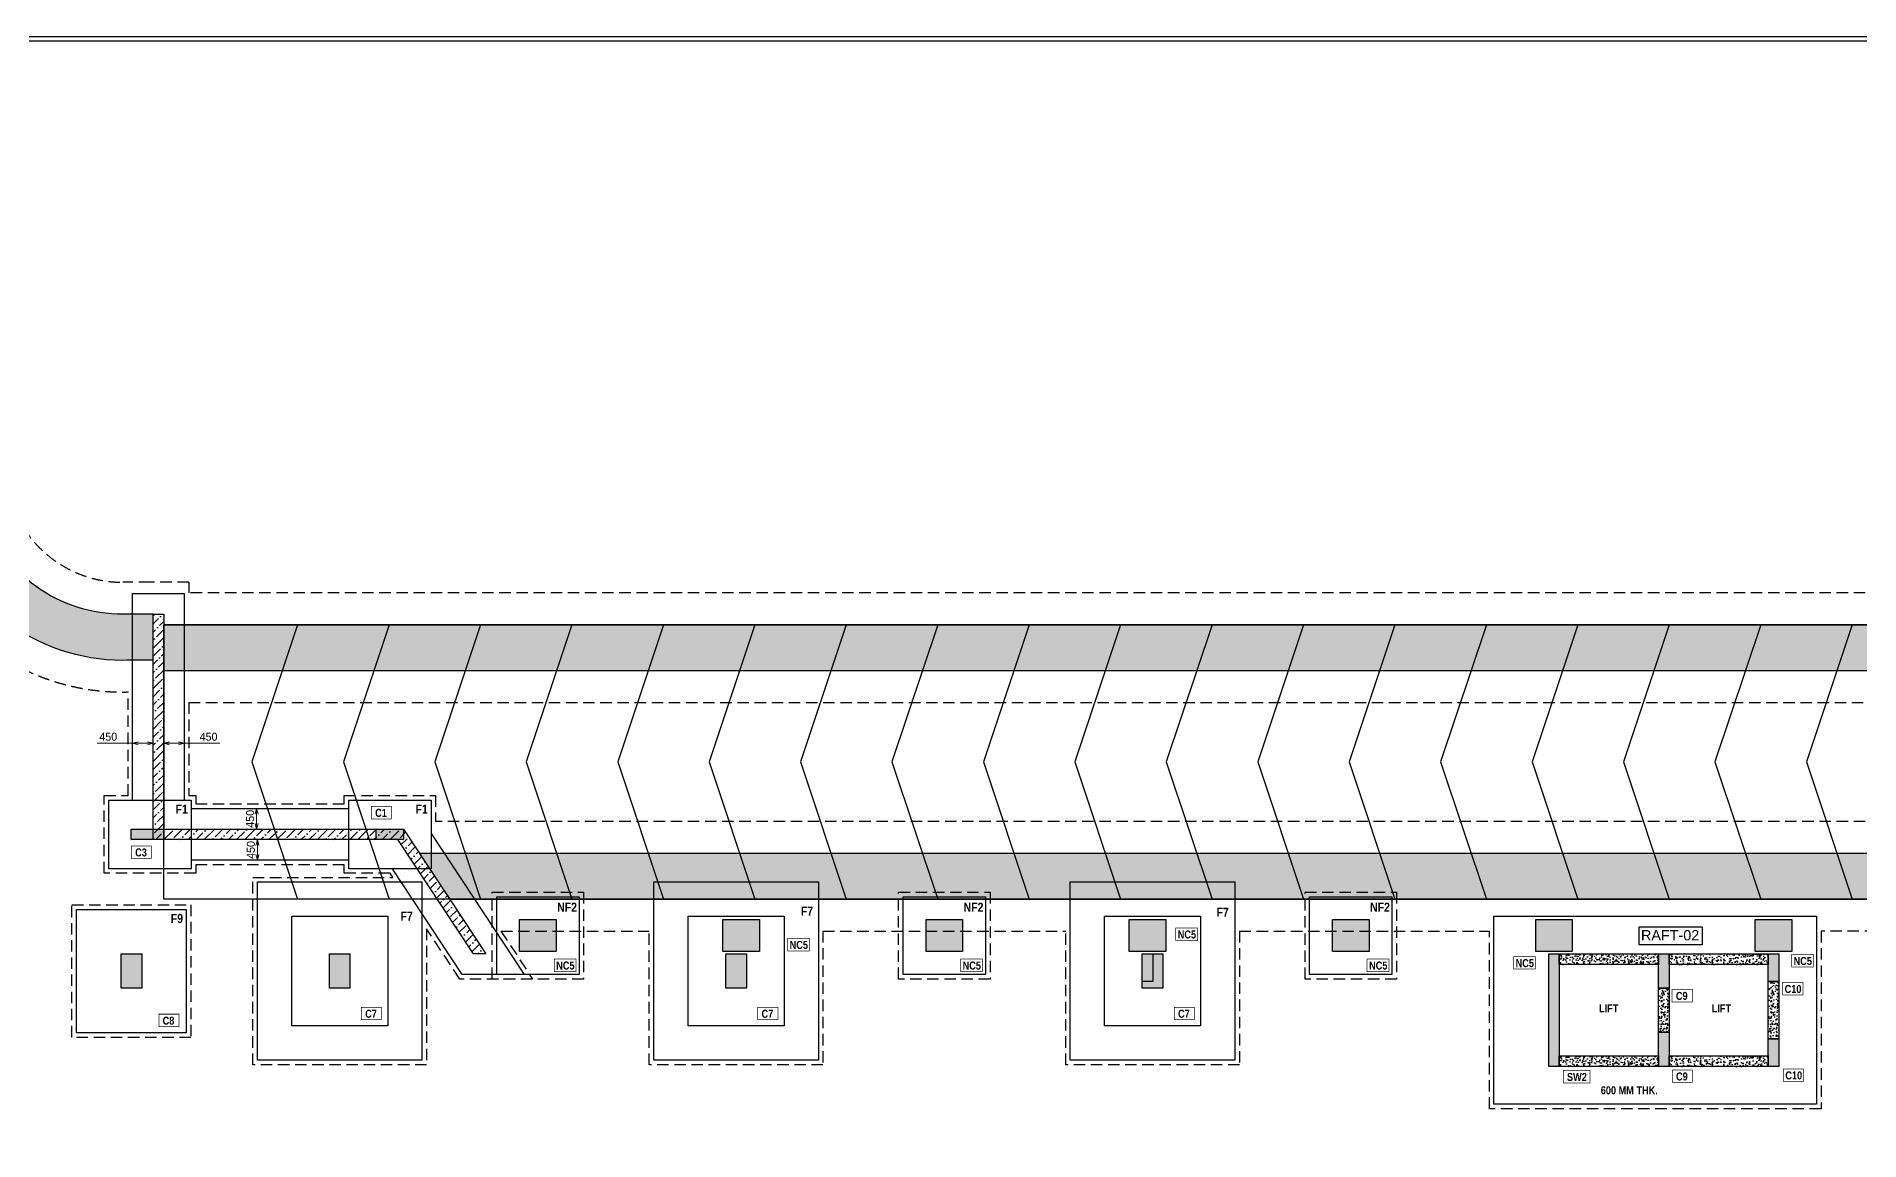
# Model space of a CAD drawing. Header units: millimetres. Extents: x 149548 to 2403857, y -1677380 to -1015873.
# Drawn here: x 2203943 to 2243817, y -1604835 to -1580687 of the extents above; entities that cross this region are included whole.
import ezdxf
from ezdxf.enums import TextEntityAlignment as Align

# ---------------------------------------------------------------- set-up
doc = ezdxf.new("R2010")
doc.units = ezdxf.units.MM
doc.header["$MEASUREMENT"] = 0
doc.header["$PDMODE"] = 98
doc.linetypes.add('HIDDEN', pattern=[0.375, 0.25, -0.125])
for name, color, linetype in [('COL.NO', 1, 'Continuous'), ('F1', 10, 'Continuous'), ('F7', 160, 'Continuous'), ('F9', 200, 'Continuous'), ('Footing_#_ST', 1, 'Continuous'), ('Footing_ST', 241, 'Continuous'), ('Gabion Wall', 7, 'Continuous'), ('Hatch', 8, 'Continuous'), ('Pcc_ST', 6, 'Continuous'), ('RAMP', 7, 'Continuous'), ('STR.COLUMN', 1, 'Continuous')]:
    doc.layers.add(name, color=color, linetype=linetype)
doc.layers.add('Dim - Col', color=74, linetype='Continuous', lineweight=18)
doc.styles.add('arial', font='arial.ttf')
doc.styles.add('CENTURY GOTHIC', font='GOTHIC.TTF')
doc.styles.add('G2-TEXT', font='ARIALNB.TTF', dxfattribs={"height": 2.5})
doc.styles.add('G3-TEXT', font='ARIALNB.TTF', dxfattribs={"height": 3})
doc.dimstyles.new('DIM SC 100 - COL', dxfattribs={"dimscale": 100, "dimtxt": 1.75, "dimasz": 1.25, "dimexe": 1.5, "dimexo": 1.5, "dimgap": 0.5, "dimtad": 1, "dimtoh": 1, "dimdec": 0, "dimzin": 0, "dimdsep": 46, "dimtxsty": 'CENTURY GOTHIC', "dimblk": 'OPEN30', "dimcen": 0, "dimclrd": 256, "dimclre": 252, "dimclrt": 256, "dimadec": 0, "dimazin": 0, "dimtfac": 0.8, "dimtdec": 0, "dimtmove": 1, "dimatfit": 0, "dimfxl": 1.5, "dimfxlon": 1, "dimtolj": 1, "dimtzin": 0, "dimlwd": -1, "dimlwe": 9, "dimarcsym": 1})
pattern_1 = [(230, (258427.7868638844, -103884.5640363358), (-179.3150456501884, 15.68803374564881), [18.75, -206.25]), (175, (258427.7868638844, -103884.5640363358), (34.68783340324999, -188.048033425003), [15, -165]), (280.4514444600001, (258412.8439436345, -103883.2567003358), (-144.6272116817779, -172.3599977421574), [15.93504799999999, -175.2855279999998]), (226.1841999999999, (258427.7868638844, -103934.5640363358), (-266.810332667893, 41.3798201982692), [28.12499999999999, -309.3749999999998]), (276.63563549, (258405.5526776344, -103931.1157095858), (-233.6654864185572, -243.5296501936375), [23.90258549999998, -262.9284399999997]), (171.1841639899999, (258427.7868638844, -103934.5640363358), (-233.6654862636935, -243.5296500674972), [22.5, -247.50000025]), (201, (258402.7868638844, -103922.0640363358), (-149.2267630296154, 100.6547226663347), [18.75, -206.25]), (145.9999999999999, (258402.7868638844, -103922.0640363358), (-60.82883298039563, -181.2875112617132), [15, -165]), (251.45144474, (258390.3513003844, -103913.6761428358), (-210.0555941824928, -80.63278820158848), [15.93504749999998, -175.2855279999997]), (217.5, (258427.7868638844, -103884.5640363358), (-3.039963829322651, -83.22346345782788), [0, -163, 0, -167.5, 0, -165.625]), (187.4999999999998, (258427.7868638844, -103884.5640363358), (-65.76738436053718, -98.60292797059009), [0, -95.49999999999999, 0, -159.25, 0, -63.12499999999999]), (147.5, (258483.5368638844, -103884.5640363358), (-133.4556090431022, 5.638717933594983), [0, -62.5, 0, -195, 0, -258.75]), (137.5, (258508.5368638844, -103884.5640363358), (-145.7965423355966, -25.02624558307939), [0, -81.25, 0, -129.5, 0, -183.75])]
pattern_2 = [(230, (258427.7868638844, -101654.564036336), (-179.3150456501884, 15.68803374564881), [18.75, -206.25]), (175, (258427.7868638844, -101654.564036336), (34.68783340324999, -188.048033425003), [15, -165]), (280.4514444600001, (258412.8439436345, -101653.256700336), (-144.6272116817779, -172.3599977421574), [15.93504799999998, -175.2855279999998]), (226.1841999999999, (258427.7868638844, -101704.564036336), (-266.810332667893, 41.3798201982692), [28.125, -309.3749999999999]), (276.63563549, (258405.5526776344, -101701.1157095861), (-233.6654864185572, -243.5296501936375), [23.90258549999998, -262.9284399999997]), (171.1841639899999, (258427.7868638844, -101704.564036336), (-233.6654862636935, -243.5296500674972), [22.5, -247.50000025]), (201, (258402.7868638844, -101692.064036336), (-149.2267630296154, 100.6547226663347), [18.75, -206.25]), (145.9999999999999, (258402.7868638844, -101692.064036336), (-60.82883298039563, -181.2875112617132), [15, -165]), (251.45144474, (258390.3513003844, -101683.676142836), (-210.0555941824928, -80.63278820158848), [15.93504749999998, -175.2855279999996]), (217.5, (258427.7868638844, -101654.564036336), (-3.039963829322651, -83.22346345782788), [0, -163, 0, -167.5, 0, -165.625]), (187.4999999999998, (258427.7868638844, -101654.564036336), (-65.76738436053718, -98.60292797059009), [0, -95.49999999999997, 0, -159.2499999999999, 0, -63.12499999999999]), (147.5, (258483.5368638844, -101654.564036336), (-133.4556090431022, 5.638717933594983), [0, -62.5, 0, -195, 0, -258.75]), (137.5, (258508.5368638844, -101654.564036336), (-145.7965423355966, -25.02624558307939), [0, -81.25, 0, -129.5, 0, -183.75])]

# ---------------------------------------------------------------- blocks, each defined once
blk = doc.blocks.new('RAMP')
at = {"layer": 'RAMP', "color": 8}
blk.add_lwpolyline([(1949009.230167201, -1591898.539463899), (1991379.230166772, -1591898.539463899), (1991379.230166772, -1597898.215092745), (1949009.230167201, -1597898.215092745)], close=True, dxfattribs=at)
for points in [[(1951939.036826315, -1591897.931276095), (1950938.921537201, -1594897.853721757), (1951938.752191538, -1597897.769092678)], [(1953939.036825903, -1591897.971821949), (1952938.92153679, -1594897.894267612), (1953938.752191126, -1597897.809638533)], [(1955939.036825491, -1591898.012367804), (1954938.921536378, -1594897.934813467), (1955938.752190715, -1597897.850184388)], [(1957939.03682508, -1591898.052913657), (1956938.921535966, -1594897.97535932), (1957938.752190303, -1597897.890730241)], [(1959939.03682467, -1591898.093459511), (1958938.921535557, -1594898.015905173), (1959938.752189893, -1597897.931276094)], [(1961939.036824258, -1591898.134005364), (1960938.921535145, -1594898.056451027), (1961938.752189482, -1597897.971821948)], [(1963939.036823847, -1591898.174551217), (1962938.921534733, -1594898.09699688), (1963938.75218907, -1597898.012367801)], [(1965939.036823437, -1591898.215097071), (1964938.921534324, -1594898.137542734), (1965938.75218866, -1597898.052913655)], [(1967939.036823025, -1591898.255642925), (1966938.921533912, -1594898.178088588), (1967938.752188249, -1597898.093459509)], [(1969939.036822614, -1591898.296188779), (1968938.9215335, -1594898.218634441), (1969938.752187837, -1597898.134005362)], [(1971939.036822204, -1591898.336734632), (1970938.921533091, -1594898.259180294), (1971938.752187427, -1597898.174551215)], [(1973939.036821792, -1591898.377280486), (1972938.921532679, -1594898.299726149), (1973938.752187015, -1597898.21509707)], [(1975939.03682138, -1591898.417826339), (1974938.921532267, -1594898.340272002), (1975938.752186604, -1597898.255642923)], [(1977939.036820971, -1591898.458372193), (1976938.921531857, -1594898.380817856), (1977938.752186194, -1597898.296188777)], [(1979939.036820559, -1591898.498918047), (1978938.921531446, -1594898.421363709), (1979938.752185782, -1597898.33673463)], [(1981939.158474877, -1591898.174551217), (1980939.043185764, -1594898.09699688), (1981938.8738401, -1597898.012367801)], [(1983939.158474467, -1591898.215097071), (1982939.043185354, -1594898.137542734), (1983938.87383969, -1597898.052913655)], [(1985939.036819324, -1591898.620555609), (1984938.921530211, -1594898.543001272), (1985938.752184547, -1597898.458372193)]]:
    blk.add_lwpolyline(points, dxfattribs=at)
blk = doc.blocks.new('_Open30')
at = {"color": 0, "linetype": 'ByBlock', "lineweight": -2}
for p, q in [((-1, 0.26794919), (0, 0)), ((0, 0), (-1, -0.26794919)), ((0, 0), (-1, 0))]:
    blk.add_line(p, q, dxfattribs=at)
blk = doc.blocks.new('*D159')
at = {"layer": 'Defpoints', "color": 0, "transparency": 16777216}
for p in [(2206725.328445951, -1596109.62656576), (2207175.328445951, -1596109.62656576), (2207175.328445951, -1596145.986518881)]:
    blk.add_point(p, dxfattribs=at)
at = {"layer": 'Dim - Col', "color": 252, "linetype": 'HIDDEN', "lineweight": 9, "transparency": 16777216}
for p, q in [((2206725.328445951, -1596145.986518881), (2206725.328445951, -1596295.986518881)), ((2207175.328445951, -1596145.986518881), (2207175.328445951, -1596295.986518881))]:
    blk.add_line(p, q, dxfattribs=at)
at = {"layer": 'Dim - Col', "transparency": 16777216}
for p, q in [((2206850.328445951, -1596145.986518881), (2207050.328445951, -1596145.986518881)), ((2207175.328445951, -1596145.986518881), (2207952.434899011, -1596145.986518881))]:
    blk.add_line(p, q, dxfattribs=at)
at = {"layer": 'Dim - Col', "linetype": 'ByBlock', "transparency": 16777216, "xscale": 125, "yscale": 125, "zscale": 125, "rotation": 180}
blk.add_blockref('_Open30', (2206725.328445951, -1596145.986518881), dxfattribs=at)
at = {"layer": 'Dim - Col', "linetype": 'ByBlock', "transparency": 16777216, "xscale": 125, "yscale": 125, "zscale": 125}
blk.add_blockref('_Open30', (2207175.328445951, -1596145.986518881), dxfattribs=at)
at = {"layer": 'Dim - Col', "transparency": 16777216, "insert": (2207706.913145102, -1596004.084751376), "char_height": 175, "attachment_point": 5, "style": 'CENTURY GOTHIC'}
blk.add_mtext('\\A1;450', dxfattribs=at)
blk = doc.blocks.new('*D160')
at = {"layer": 'Defpoints', "color": 0, "transparency": 16777216}
for p in [(2206045.328445951, -1596109.62656576), (2206045.328445951, -1596145.986518881), (2206495.328445951, -1596109.62656576)]:
    blk.add_point(p, dxfattribs=at)
at = {"layer": 'Dim - Col', "transparency": 16777216}
for p, q in [((2206045.328445951, -1596145.986518881), (2205268.22199289, -1596145.986518881)), ((2206370.328445951, -1596145.986518881), (2206170.328445951, -1596145.986518881))]:
    blk.add_line(p, q, dxfattribs=at)
at = {"layer": 'Dim - Col', "color": 252, "linetype": 'HIDDEN', "lineweight": 9, "transparency": 16777216}
for p, q in [((2206045.328445951, -1596145.986518881), (2206045.328445951, -1596295.986518881)), ((2206495.328445951, -1596145.986518881), (2206495.328445951, -1596295.986518881))]:
    blk.add_line(p, q, dxfattribs=at)
at = {"layer": 'Dim - Col', "linetype": 'ByBlock', "transparency": 16777216, "xscale": 125, "yscale": 125, "zscale": 125, "rotation": 180}
blk.add_blockref('_Open30', (2206045.328445951, -1596145.986518881), dxfattribs=at)
at = {"layer": 'Dim - Col', "linetype": 'ByBlock', "transparency": 16777216, "xscale": 125, "yscale": 125, "zscale": 125}
blk.add_blockref('_Open30', (2206495.328445951, -1596145.986518881), dxfattribs=at)
at = {"layer": 'Dim - Col', "transparency": 16777216, "insert": (2205513.743746799, -1596004.084751376), "char_height": 175, "attachment_point": 5, "style": 'CENTURY GOTHIC'}
blk.add_mtext('\\A1;450', dxfattribs=at)
blk = doc.blocks.new('*D309')
at = {"layer": 'Defpoints', "color": 0, "transparency": 16777216}
for p in [(2208758.59827875, -1597573.842627071), (2208796.09827875, -1597573.842627071), (2208796.09827875, -1598023.842627071)]:
    blk.add_point(p, dxfattribs=at)
at = {"layer": 'Dim - Col', "color": 252, "linetype": 'HIDDEN', "lineweight": 9, "transparency": 16777216}
for p, q in [((2208758.59827875, -1597573.842627071), (2208608.59827875, -1597573.842627071)), ((2208758.59827875, -1598023.842627071), (2208608.59827875, -1598023.842627071))]:
    blk.add_line(p, q, dxfattribs=at)
at = {"layer": 'Dim - Col', "transparency": 16777216}
blk.add_line((2208758.59827875, -1597898.842627071), (2208758.59827875, -1597698.842627071), dxfattribs=at)
at = {"layer": 'Dim - Col', "linetype": 'ByBlock', "transparency": 16777216, "xscale": 125, "yscale": 125, "zscale": 125}
for p, rotation in [((2208758.59827875, -1597573.842627071), 90), ((2208758.59827875, -1598023.842627071), 270)]:
    blk.add_blockref('_Open30', p, dxfattribs=dict(at, rotation=rotation))
at = {"layer": 'Dim - Col', "transparency": 16777216, "insert": (2208616.696511244, -1597798.842627071), "char_height": 175, "attachment_point": 5, "rotation": 90, "style": 'CENTURY GOTHIC'}
blk.add_mtext('\\A1;450', dxfattribs=at)
blk = doc.blocks.new('*D310')
at = {"layer": 'Defpoints', "color": 0, "transparency": 16777216}
for p in [(2208758.59827875, -1598253.842627071), (2208758.59827875, -1598703.842627071), (2208774.59827875, -1598703.842627071)]:
    blk.add_point(p, dxfattribs=at)
at = {"layer": 'Dim - Col', "color": 252, "linetype": 'HIDDEN', "lineweight": 9, "transparency": 16777216}
for p, q in [((2208774.59827875, -1598253.842627071), (2208924.59827875, -1598253.842627071)), ((2208774.59827875, -1598703.842627071), (2208924.59827875, -1598703.842627071))]:
    blk.add_line(p, q, dxfattribs=at)
at = {"layer": 'Dim - Col', "transparency": 16777216}
blk.add_line((2208774.59827875, -1598378.842627071), (2208774.59827875, -1598578.842627071), dxfattribs=at)
at = {"layer": 'Dim - Col', "linetype": 'ByBlock', "transparency": 16777216, "xscale": 125, "yscale": 125, "zscale": 125}
for p, rotation in [((2208774.59827875, -1598253.842627071), 90), ((2208774.59827875, -1598703.842627071), 270)]:
    blk.add_blockref('_Open30', p, dxfattribs=dict(at, rotation=rotation))
at = {"layer": 'Dim - Col', "transparency": 16777216, "insert": (2208632.696511244, -1598478.842627071), "char_height": 175, "attachment_point": 5, "rotation": 90, "style": 'CENTURY GOTHIC'}
blk.add_mtext('\\A1;450', dxfattribs=at)
blk = doc.blocks.new('Latest_Column')
at = {"layer": 'STR.COLUMN'}
h = blk.add_hatch(color=3, dxfattribs=at)
h.dxf.hatch_style = 1
h.paths.add_polyline_path([(1266047.2089967, -1260892.947928279), (1266047.2089967, -1261122.947928279), (1265336.067052003, -1261122.947928279), (1265336.067052003, -1260892.947928279)])
h = blk.add_hatch(color=3, dxfattribs=at)
h.dxf.hatch_style = 1
h.paths.add_polyline_path([(1271296.055150546, -1260892.947928279), (1271296.055150546, -1261122.947928279), (1270696.055150546, -1261122.947928279), (1270696.055150546, -1260892.947928279)])
h = blk.add_hatch(color=256, dxfattribs=at)
h.dxf.hatch_style = 1
h.paths.add_polyline_path([(1273832.215071425, -1262872.947928277), (1274632.215071425, -1262872.947928277), (1274632.215071425, -1263572.947928278), (1273832.215071425, -1263572.947928278)])
h = blk.add_hatch(color=256, dxfattribs=at)
h.dxf.hatch_style = 1
h.paths.add_polyline_path([(1278277.215071425, -1262872.947928277), (1279077.215071425, -1262872.947928277), (1279077.215071425, -1263572.947928278), (1278277.215071425, -1263572.947928278)])
h = blk.add_hatch(color=256, dxfattribs=at)
h.dxf.hatch_style = 1
h.paths.add_polyline_path([(1282722.215071425, -1262872.947928277), (1283522.215071425, -1262872.947928277), (1283522.215071425, -1263572.947928278), (1282722.215071425, -1263572.947928278)])
h = blk.add_hatch(color=256, dxfattribs=at)
h.dxf.hatch_style = 1
h.paths.add_polyline_path([(1287167.212034091, -1262872.947928277), (1287967.212034091, -1262872.947928277), (1287967.212034091, -1263572.947928278), (1287167.212034091, -1263572.947928278)])
h = blk.add_hatch(color=256, dxfattribs=at)
h.dxf.hatch_style = 1
h.paths.add_polyline_path([(1291612.215071425, -1262872.947928277), (1292412.215071425, -1262872.947928277), (1292412.215071425, -1263572.947928278), (1291612.215071425, -1263572.947928278)])
h = blk.add_hatch(color=256, dxfattribs=at)
h.dxf.hatch_style = 1
h.paths.add_polyline_path([(1296057.21203409, -1262872.947928277), (1296857.21203409, -1262872.947928277), (1296857.21203409, -1263572.947928278), (1296057.21203409, -1263572.947928278)])
h = blk.add_hatch(color=256, dxfattribs=at)
h.dxf.hatch_style = 1
h.paths.add_polyline_path([(1300857.21203409, -1262872.947928277), (1301657.21203409, -1262872.947928277), (1301657.21203409, -1263572.947928278), (1300857.21203409, -1263572.947928278)])
h = blk.add_hatch(color=3, dxfattribs=at)
h.dxf.hatch_style = 1
h.paths.add_polyline_path([(1265116.067052003, -1263622.947928279), (1265566.067052003, -1263622.94792828), (1265566.067052003, -1264372.94792828), (1265116.067052003, -1264372.94792828)])
at = {"layer": 'STR.COLUMN', "transparency": 33554687}
h = blk.add_hatch(color=256, dxfattribs=at)
h.dxf.hatch_style = 1
h.paths.add_polyline_path([(1269672.2089967, -1263622.947928279), (1270122.2089967, -1263622.947928279), (1270122.2089967, -1263852.94792828), (1270122.2089967, -1264372.947928279), (1269672.2089967, -1264372.947928279)])
h = blk.add_hatch(color=256, dxfattribs=at)
h.dxf.hatch_style = 1
h.paths.add_polyline_path([(1278792.2089967, -1263622.947928279), (1278792.2089967, -1264372.947928279), (1278342.2089967, -1264372.947928279), (1278342.2089967, -1263852.94792828), (1278342.2089967, -1263622.947928279)])
h = blk.add_hatch(color=256, dxfattribs=at)
h.dxf.hatch_style = 1
h.paths.add_polyline_path([(1287452.2089967, -1263622.947928279), (1287452.2089967, -1264222.947928279), (1287682.2089967, -1264222.947928279), (1287682.2089967, -1263622.947928279)])
h = blk.add_hatch(color=256, dxfattribs=at)
h.dxf.hatch_style = 1
h.paths.add_polyline_path([(1287452.2089967, -1263622.947928279), (1287902.2089967, -1263622.947928279), (1287902.2089967, -1263852.94792828), (1287902.2089967, -1263852.94792828), (1287902.2089967, -1264372.94792828), (1287452.2089967, -1264372.947928279)])
h = blk.add_hatch(color=256, dxfattribs=at)
h.dxf.hatch_style = 1
h.paths.add_polyline_path([(1296342.2089967, -1263622.947928279), (1296342.2089967, -1266082.947928279), (1296572.2089967, -1266082.947928279), (1296572.2089967, -1263622.947928279)])
h = blk.add_hatch(color=256, dxfattribs=at)
h.dxf.hatch_style = 1
h.paths.add_polyline_path([(1298742.2089967, -1264372.947928279), (1298972.2089967, -1264372.947928279), (1298972.2089967, -1263622.947928279), (1298742.2089967, -1263622.947928279)])
h = blk.add_hatch(color=256, dxfattribs=at)
h.dxf.hatch_style = 1
h.paths.add_polyline_path([(1301142.2089967, -1264222.947928279), (1301372.2089967, -1264222.947928279), (1301372.2089967, -1263622.947928279), (1301142.2089967, -1263622.947928279)])
h = blk.add_hatch(color=256, dxfattribs=at)
h.dxf.hatch_style = 1
h.paths.add_polyline_path([(1298742.2089967, -1266082.947928279), (1298972.2089967, -1266082.947928279), (1298972.2089967, -1265332.947928279), (1298742.2089967, -1265332.947928279)])
h = blk.add_hatch(color=256, dxfattribs=at)
h.dxf.hatch_style = 1
h.paths.add_polyline_path([(1301142.2089967, -1266082.947928279), (1301372.2089967, -1266082.947928279), (1301372.2089967, -1265482.947928279), (1301142.2089967, -1265482.947928279)])
at = {"layer": 'STR.COLUMN', "color": 5}
for points in [[(1266047.2089967, -1260892.947928279), (1266047.2089967, -1261122.947928279), (1265336.067052003, -1261122.947928279), (1265336.067052003, -1260892.947928279)], [(1271296.055150546, -1260892.947928279), (1271296.055150546, -1261122.947928279), (1270696.055150546, -1261122.947928279), (1270696.055150546, -1260892.947928279)], [(1273832.215071425, -1262872.947928277), (1274632.215071425, -1262872.947928277), (1274632.215071425, -1263572.947928278), (1273832.215071425, -1263572.947928278)], [(1278277.215071425, -1262872.947928277), (1279077.215071425, -1262872.947928277), (1279077.215071425, -1263572.947928278), (1278277.215071425, -1263572.947928278)], [(1282722.215071425, -1262872.947928277), (1283522.215071425, -1262872.947928277), (1283522.215071425, -1263572.947928278), (1282722.215071425, -1263572.947928278)], [(1287167.212034091, -1262872.947928277), (1287967.212034091, -1262872.947928277), (1287967.212034091, -1263572.947928278), (1287167.212034091, -1263572.947928278)], [(1291612.215071425, -1262872.947928277), (1292412.215071425, -1262872.947928277), (1292412.215071425, -1263572.947928278), (1291612.215071425, -1263572.947928278)], [(1296057.21203409, -1262872.947928277), (1296857.21203409, -1262872.947928277), (1296857.21203409, -1263572.947928278), (1296057.21203409, -1263572.947928278)], [(1300857.21203409, -1262872.947928277), (1301657.21203409, -1262872.947928277), (1301657.21203409, -1263572.947928278), (1300857.21203409, -1263572.947928278)], [(1278792.2089967, -1263622.947928279), (1278792.2089967, -1264372.947928279), (1278342.2089967, -1264372.947928279), (1278342.2089967, -1263852.94792828), (1278342.2089967, -1263852.94792828), (1278342.2089967, -1263622.947928279)]]:
    blk.add_lwpolyline(points, close=True, dxfattribs=at)
for points in [[(1265116.067052003, -1263622.947928279), (1265566.067052003, -1263622.94792828), (1265566.067052003, -1264372.94792828), (1265116.067052003, -1264372.94792828), (1265116.067052003, -1263622.947928279)], [(1269672.2089967, -1263622.947928279), (1270122.2089967, -1263622.947928279), (1270122.2089967, -1263852.94792828), (1270122.2089967, -1263852.94792828), (1270122.2089967, -1264372.947928279), (1269672.2089967, -1264372.947928279), (1269672.2089967, -1263622.947928279)], [(1287452.2089967, -1263622.947928279), (1287682.2089967, -1263622.947928279), (1287682.2089967, -1264222.947928279), (1287452.2089967, -1264222.947928279), (1287452.2089967, -1263622.947928279)], [(1287452.2089967, -1263622.947928279), (1287902.2089967, -1263622.947928279), (1287902.2089967, -1263852.94792828), (1287902.2089967, -1263852.94792828), (1287902.2089967, -1264372.94792828), (1287452.2089967, -1264372.947928279), (1287452.2089967, -1263622.947928279)], [(1296342.2089967, -1263622.947928279), (1296572.2089967, -1263622.947928279), (1296572.2089967, -1266082.947928279), (1296342.2089967, -1266082.947928279), (1296342.2089967, -1263622.947928279)], [(1298742.2089967, -1263622.947928279), (1298972.2089967, -1263622.947928279), (1298972.2089967, -1264372.947928279), (1298742.2089967, -1264372.947928279), (1298742.2089967, -1263622.947928279)], [(1301142.2089967, -1263622.947928279), (1301372.2089967, -1263622.947928279), (1301372.2089967, -1264222.947928279), (1301142.2089967, -1264222.947928279), (1301142.2089967, -1263622.947928279)], [(1298742.2089967, -1265332.947928279), (1298972.2089967, -1265332.947928279), (1298972.2089967, -1266082.947928279), (1298742.2089967, -1266082.947928279), (1298742.2089967, -1265332.947928279)], [(1301142.2089967, -1265482.947928279), (1301372.2089967, -1265482.947928279), (1301372.2089967, -1266082.947928279), (1301142.2089967, -1266082.947928279), (1301142.2089967, -1265482.947928279)]]:
    blk.add_lwpolyline(points, dxfattribs=at)

msp = doc.modelspace()

# ---------------------------------------------------------------- hatches: boundary and pattern name
at = {"layer": 'Gabion Wall'}
h = msp.add_hatch(dxfattribs=at)
h.set_pattern_fill('ANSI36', color=8, scale=1000)
h.set_pattern_definition([(45, (258427.7868638844, -201005.035902448), (66.29126073623883, 243.0679560328757), [312.5000000000005, -62.50000000000011, 0, -62.50000000000011])])
edge = h.paths.add_edge_path()
edge.add_arc((2186390.328446004, -1592903.842627073), 6116.978292164549, 137.596062077165, 229.2860594930701, ccw=False)
edge.add_arc((2186390.328446005, -1592903.842627073), 6116.978292165074, 90.00000000000438, 137.5960620771678, ccw=False)
edge.add_line((2186390.328446005, -1586786.864334908), (2195840.328445951, -1586786.864334908))
edge.add_arc((2195841.871134251, -1592899.251089939), 6112.38694970827, 15.669600682847317, 90.01446072220352, ccw=False)
edge.add_arc((2205832.58764703, -1590047.942868627), 4277.392892624552, 196.2985217793646, 270.000000000004)
edge.add_arc((2206329.88851171, -1667974.29230483), 73650.63549018366, 89.8712975400237, 90.38687320235869, ccw=False)
edge.add_line((2206495.328445951, -1594323.842627071), (2206495.328445951, -1593323.842627071))
edge.add_arc((2206300.553674154, -1325528.949882897), 267794.9635767544, 269.8750225816221, 270.041672827653, ccw=False)
edge.add_arc((2205832.58764703, -1590047.942868626), 3277.392892625012, 196.9006126921874, 267.9687474159747, ccw=False)
edge.add_arc((2195841.435431177, -1592900.557226165), 7113.692977388166, 15.489834590217, 90.00891598525823)
edge.add_line((2195840.328445951, -1585786.864334908), (2186390.328446005, -1585786.864334908))
edge.add_arc((2186390.328446005, -1592903.842627076), 7116.978292167383, 90.00000000001124, 137.6234041501923)
edge.add_arc((2186390.328446005, -1592903.842627073), 7116.978292164869, 137.6234041501999, 235.9005401058864)
edge.add_line((2182400.328445951, -1598797.167665684), (2182400.328445951, -1597540.363243482))
h = msp.add_hatch(dxfattribs=at)
h.set_pattern_fill('ANSI36', color=8, scale=1000)
h.set_pattern_definition([(45, (257716.0982787497, -1655.303163171979), (66.29126073623884, 243.0679560328757), [312.5000000000003, -62.50000000000007, 0, -62.50000000000007])])
h.paths.add_polyline_path([(2206725.328445951, -1598253.842627071), (2206495.328445951, -1598253.842627071), (2206495.328445951, -1593323.842627071), (2206725.328445951, -1593323.842627071), (2206725.328445951, -1598023.842627071), (2211974.174599797, -1598023.842627071), (2213774.174599797, -1600753.842627071), (2213498.680094302, -1600753.842627071), (2211850.328445951, -1598253.842627071)])
h = msp.add_hatch(dxfattribs=at)
h.set_pattern_fill('ANSI36', color=8, scale=1000)
h.set_pattern_definition([(45, (258427.7868638844, -201005.035902448), (66.29126073623884, 243.0679560328758), [312.5000000000005, -62.50000000000011, 0, -62.50000000000011])])
h.paths.add_polyline_path([(2248865.328445986, -1593553.842627071), (2206725.328445951, -1593553.842627071), (2206725.328445951, -1594553.842627071), (2248865.328445986, -1594553.842627071)])
h = msp.add_hatch(dxfattribs=at)
h.set_pattern_fill('ANSI36', color=8, scale=1000)
h.set_pattern_definition([(45, (258427.7868638844, -206004.7115312936), (66.29126073623884, 243.0679560328758), [312.5000000000005, -62.50000000000013, 0, -62.50000000000013])])
h.paths.add_polyline_path([(2248865.328445986, -1598553.518255917), (2212323.411278156, -1598553.518255917), (2212982.751937496, -1599553.518255917), (2248865.328445986, -1599553.518255917)])
at = {"layer": 'Hatch'}
h = msp.add_hatch(dxfattribs=at)
h.set_pattern_fill('AR-CONC', color=8, scale=25, angle=180)
h.set_pattern_definition(pattern_2)
h.paths.add_polyline_path([(2237250.328445951, -1600753.842627071), (2239420.328445951, -1600753.842627071), (2239420.328445951, -1600983.842627072), (2237250.328445951, -1600983.842627072)])
h = msp.add_hatch(dxfattribs=at)
h.set_pattern_fill('AR-CONC', color=8, scale=25, angle=180)
h.set_pattern_definition(pattern_2)
h.paths.add_polyline_path([(2239650.328445951, -1600753.842627071), (2241820.328445951, -1600753.842627071), (2241820.328445951, -1600983.842627072), (2239650.328445951, -1600983.842627072)])
h = msp.add_hatch(dxfattribs=at)
h.set_pattern_fill('AR-CONC', color=8, scale=25, angle=180)
h.set_pattern_definition([(230, (260827.7868638844, -103884.5640363358), (-179.3150456501884, 15.68803374564881), [18.75, -206.25]), (175, (260827.7868638844, -103884.5640363358), (34.68783340324999, -188.048033425003), [15, -165]), (280.4514444600001, (260812.8439436345, -103883.2567003358), (-144.6272116817779, -172.3599977421574), [15.93504799999998, -175.2855279999998]), (226.1841999999999, (260827.7868638844, -103934.5640363358), (-266.810332667893, 41.3798201982692), [28.125, -309.3749999999999]), (276.63563549, (260805.5526776344, -103931.1157095858), (-233.6654864185572, -243.5296501936375), [23.90258549999998, -262.9284399999997]), (171.1841639899999, (260827.7868638844, -103934.5640363358), (-233.6654862636935, -243.5296500674972), [22.5, -247.50000025]), (201, (260802.7868638844, -103922.0640363358), (-149.2267630296154, 100.6547226663347), [18.75, -206.25]), (145.9999999999999, (260802.7868638844, -103922.0640363358), (-60.82883298039563, -181.2875112617132), [15, -165]), (251.45144474, (260790.3513003844, -103913.6761428358), (-210.0555941824928, -80.63278820158848), [15.93504749999998, -175.2855279999996]), (217.5, (260827.7868638844, -103884.5640363358), (-3.039963829322651, -83.22346345782788), [0, -163, 0, -167.5, 0, -165.625]), (187.4999999999998, (260827.7868638844, -103884.5640363358), (-65.76738436053718, -98.60292797059009), [0, -95.49999999999997, 0, -159.2499999999999, 0, -63.12499999999999]), (147.5, (260883.5368638844, -103884.5640363358), (-133.4556090431022, 5.638717933594983), [0, -62.5, 0, -195, 0, -258.75]), (137.5, (260908.5368638844, -103884.5640363358), (-145.7965423355966, -25.02624558307939), [0, -81.25, 0, -129.5, 0, -183.75])])
h.paths.add_polyline_path([(2241820.328445951, -1601353.842627071), (2242050.328445951, -1601353.842627071), (2242050.328445951, -1602613.842627071), (2241820.328445951, -1602613.842627071)])
h = msp.add_hatch(dxfattribs=at)
h.set_pattern_fill('AR-CONC', color=8, scale=25, angle=180)
h.set_pattern_definition(pattern_1)
h.paths.add_polyline_path([(2239420.328445951, -1601503.842627071), (2239650.328445951, -1601503.842627071), (2239650.328445951, -1602463.842627071), (2239420.328445951, -1602463.842627071)])
h = msp.add_hatch(dxfattribs=at)
h.set_pattern_fill('AR-CONC', color=8, scale=25, angle=180)
h.set_pattern_definition(pattern_1)
h.paths.add_polyline_path([(2237250.328445951, -1602983.842627071), (2239420.328445951, -1602983.842627071), (2239420.328445951, -1603213.842627071), (2237250.328445951, -1603213.842627071)])
h = msp.add_hatch(dxfattribs=at)
h.set_pattern_fill('AR-CONC', color=8, scale=25, angle=180)
h.set_pattern_definition(pattern_1)
h.paths.add_polyline_path([(2239650.328445951, -1602983.842627071), (2241820.328445951, -1602983.842627071), (2241820.328445951, -1603213.842627071), (2239650.328445951, -1603213.842627071)])

# ---------------------------------------------------------------- linework, layer by layer
at = {"lineweight": -3, "elevation": -1.164153218269348e-10}
for points in [[(2278771.288085039, -1580687.352727276), (2278771.288085039, -1654937.352727276), (2173646.288085039, -1654937.352727276), (2173646.288085039, -1580687.352727276)], [(2278677.005363858, -1654843.070006078), (2173740.570806222, -1654843.070006078), (2173740.570806222, -1580781.635448459), (2278677.005363858, -1580781.635448459)]]:
    msp.add_lwpolyline(points, close=True, dxfattribs=at)
at = {"color": 8, "const_width": 14.7637875, "elevation": -1.164153218269348e-10}
for points in [[(2211268.161912027, -1597798.910586902), (2211268.161912027, -1597525.288391904), (2211707.459378773, -1597525.288391904), (2211707.459378781, -1597798.910586902)], [(2206019.127175568, -1598663.910586902), (2206019.127175568, -1598390.288391904), (2206458.424642315, -1598390.288391904), (2206458.424642322, -1598663.910586902)], [(2239718.007798429, -1601802.932817964), (2239718.007798429, -1601529.310622966), (2240157.305265176, -1601529.310622966), (2240157.305265183, -1601802.932817964)], [(2242138.217178036, -1601651.433013293), (2242138.217178036, -1601377.810818295), (2242577.514644782, -1601377.810818295), (2242577.51464479, -1601651.433013293)], [(2206619.674030397, -1602344.517501262), (2206619.674030397, -1602070.895306265), (2207058.971497144, -1602070.895306265), (2207058.971497151, -1602344.517501262)], [(2211049.27776611, -1602193.008766026), (2211049.27776611, -1601919.386571028), (2211488.575232857, -1601919.386571028), (2211488.575232864, -1602193.008766026)], [(2219719.277766111, -1602193.008766026), (2219719.277766111, -1601919.386571028), (2220158.575232858, -1601919.386571028), (2220158.575232865, -1602193.008766026)], [(2228829.277766111, -1602193.008766026), (2228829.277766111, -1601919.386571028), (2229268.575232858, -1601919.386571028), (2229268.575232865, -1602193.008766026)], [(2237335.673369991, -1603575.480532605), (2237335.673369991, -1603301.858337607), (2237924.521279165, -1603301.858337607), (2237924.521279172, -1603575.480532605)], [(2239721.795293546, -1603564.118047255), (2239721.795293546, -1603290.495852257), (2240161.092760292, -1603290.495852257), (2240161.0927603, -1603564.118047255)], [(2242153.367158502, -1603541.393076555), (2242153.367158502, -1603267.770881557), (2242592.664625249, -1603267.770881557), (2242592.664625256, -1603541.393076555)]]:
    msp.add_lwpolyline(points, close=True, dxfattribs=at)
at = {"color": 101, "const_width": 14.7637875, "elevation": -1.164153218269348e-10}
for points in [[(2220373.509151525, -1600687.484435331), (2220373.509151525, -1600413.862240333), (2220848.9117906, -1600413.862240333), (2220848.911790607, -1600687.484435331)], [(2228862.082475053, -1600458.710940153), (2228862.082475053, -1600185.088745155), (2229337.485114128, -1600185.088745155), (2229337.485114136, -1600458.710940153)], [(2215267.088549778, -1601137.849695908), (2215267.088549778, -1600864.22750091), (2215742.491188853, -1600864.22750091), (2215742.49118886, -1601137.849695908)], [(2224157.088549778, -1601137.849695908), (2224157.088549778, -1600864.22750091), (2224632.491188853, -1600864.22750091), (2224632.49118886, -1601137.849695908)], [(2233047.088549778, -1601137.849695908), (2233047.088549778, -1600864.22750091), (2233522.491188853, -1600864.22750091), (2233522.49118886, -1601137.849695908)], [(2236251.4713575, -1601086.388262584), (2236251.4713575, -1600812.766067586), (2236726.873996575, -1600812.766067586), (2236726.873996583, -1601086.388262584)], [(2242332.082475053, -1601039.08277768), (2242332.082475053, -1600765.460582682), (2242807.485114128, -1600765.460582682), (2242807.485114136, -1601039.08277768)]]:
    msp.add_lwpolyline(points, close=True, dxfattribs=at)
at = {"layer": 'COL.NO', "color": 8, "elevation": -1.164153218269348e-10}
msp.add_lwpolyline([(2239000.144317378, -1600164.222513961), (2240374.864974012, -1600164.222513961), (2240374.864974012, -1600551.945062223), (2239000.144317378, -1600551.945062223)], close=True, dxfattribs=at)
at = {"layer": 'F1', "color": 8, "elevation": -1.164153218269348e-10}
for points in [[(2207325.328445951, -1597388.842627071), (2207325.328445951, -1598888.842627071), (2205525.328445951, -1598888.842627071), (2205525.328445951, -1597388.842627071)], [(2212574.174599797, -1597388.842627071), (2212574.174599797, -1598888.842627071), (2210774.174599797, -1598888.842627071), (2210774.174599797, -1597388.842627071)]]:
    msp.add_lwpolyline(points, close=True, dxfattribs=at)
at = {"layer": 'F7', "color": 8, "elevation": -1.164153218269348e-10}
for points in [[(2208775.328445951, -1599178.842627071), (2212375.328445951, -1599178.842627071), (2212375.328445951, -1603078.842627071), (2208775.328445951, -1603078.842627071)], [(2217445.328445951, -1599178.842627071), (2221045.328445951, -1599178.842627071), (2221045.328445951, -1603078.842627071), (2217445.328445951, -1603078.842627071)], [(2226555.328445951, -1599178.842627071), (2230155.328445951, -1599178.842627071), (2230155.328445951, -1603078.842627071), (2226555.328445951, -1603078.842627071)], [(2209525.328445951, -1599928.842627071), (2211625.328445951, -1599928.842627071), (2211625.328445951, -1602328.842627071), (2209525.328445951, -1602328.842627071)], [(2218195.328445951, -1599928.842627071), (2220295.328445951, -1599928.842627071), (2220295.328445951, -1602328.842627071), (2218195.328445951, -1602328.842627071)], [(2227305.328445951, -1599928.842627071), (2229405.328445951, -1599928.842627071), (2229405.328445951, -1602328.842627071), (2227305.328445951, -1602328.842627071)]]:
    msp.add_lwpolyline(points, close=True, dxfattribs=at)
at = {"layer": 'F9', "color": 8, "elevation": -1.164153218269348e-10}
msp.add_lwpolyline([(2204819.186501253, -1599778.842627072), (2207219.186501253, -1599778.842627072), (2207219.186501253, -1602478.842627072), (2204819.186501253, -1602478.842627072)], close=True, dxfattribs=at)
at = {"layer": 'Footing_ST', "color": 8, "elevation": -1.164153218269348e-10}
for points in [[(2206045.328445951, -1597388.842627071), (2206045.328445951, -1592873.842627071), (2207175.328445951, -1592873.842627071), (2207175.328445951, -1597388.842627071)], [(2207325.328445951, -1597573.842627071), (2210774.174599797, -1597573.842627071)], [(2212574.174599797, -1598116.342627071), (2214609.888885511, -1601203.842627071), (2213256.372401995, -1601203.842627071), (2211729.998775621, -1598888.842627071)], [(2210774.174599797, -1598703.842627071), (2207325.328445951, -1598703.842627071)]]:
    msp.add_lwpolyline(points, dxfattribs=at)
at = {"layer": 'Footing_ST', "elevation": -1.164153218269348e-10}
for points in [[(2214010.334520675, -1599503.842627069), (2215810.334520675, -1599503.842627069), (2215810.334520675, -1601203.84262707), (2214010.334520675, -1601203.84262707)], [(2222900.334520675, -1599503.842627069), (2224700.334520675, -1599503.842627069), (2224700.334520675, -1601203.84262707), (2222900.334520675, -1601203.84262707)], [(2231790.334520675, -1599503.842627069), (2233590.334520675, -1599503.842627069), (2233590.334520675, -1601203.84262707), (2231790.334520675, -1601203.84262707)]]:
    msp.add_lwpolyline(points, close=True, dxfattribs=at)
at = {"layer": 'Footing_ST', "color": 8, "elevation": -1.164153218269348e-10}
msp.add_lwpolyline([(2235820.328445951, -1599928.842627071), (2242875.328445951, -1599928.842627071), (2242875.328445951, -1604038.842627071), (2235820.328445951, -1604038.842627071)], close=True, dxfattribs=at)
at = {"layer": 'Gabion Wall', "color": 8, "elevation": -1.164153218269348e-10}
msp.add_lwpolyline([(2182400.328445951, -1597540.363243482, -0.4228793724279717), (2181873.496657328, -1588778.839109546, -0.2107151071595666), (2186390.328446005, -1586786.864334908), (2195840.328445951, -1586786.864334908, -0.3362693606261047), (2201727.092340956, -1591248.358733932, 0.3331475772811281), (2205832.58764703, -1594325.335761251, -0.002249627007699236), (2206495.328445951, -1594323.842627071), (2206495.328445951, -1593323.842627071, -0.0007271490012833735), (2205716.42170236, -1593323.276385373, -0.3204303111174965), (2202696.74379543, -1591000.721704984, 0.3371157206094813), (2195840.328445951, -1585786.864334908), (2186390.328446005, -1585786.864334908, 0.2108397097164079), (2181132.797964386, -1588106.99436535, 0.4571874366208035), (2182400.328445951, -1598797.167665684)], format="xyb", close=True, dxfattribs=at)
for points in [[(2248865.328445986, -1593553.842627071), (2206725.328445951, -1593553.842627071), (2206725.328445951, -1594553.842627071), (2248865.328445986, -1594553.842627071)], [(2248865.328445986, -1598553.518255917), (2212323.411278156, -1598553.518255917), (2212982.751937496, -1599553.518255917), (2248865.328445986, -1599553.518255917)]]:
    msp.add_lwpolyline(points, close=True, dxfattribs=at)
at = {"layer": 'Pcc_ST', "color": 8, "linetype": 'HIDDEN', "ltscale": 1000}
msp.add_line((2245680.45544943, -1600253.518255917), (2242975.328445951, -1600253.518255917), dxfattribs=at)
at = {"layer": 'Pcc_ST', "color": 8, "linetype": 'HIDDEN', "ltscale": 1000, "elevation": -1.164153218269348e-10}
for points in [[(2207275.328445951, -1592623.842627071), (2206428.314571957, -1592623.842627071, 0.002504019773694471), (2205832.58764703, -1592625.335761251, -0.332926361449135), (2203359.350572849, -1590773.237634805, 0.3352444496247004), (2195852.236165587, -1585086.864334908), (2186400.754872846, -1585086.864334908, 0.2106809890852476), (2180625.905172571, -1587624.015551792, 0.4306582760004141), (2181440.313332876, -1598953.842627071)], [(2200632.823730691, -1590378.839109546, -0.05514719270338574), (2201059.427776042, -1591459.107229552, 0.3386165485249926), (2205945.328445951, -1595024.058775618)]]:
    msp.add_lwpolyline(points, format="xyb", dxfattribs=at)
for points in [[(2207275.328445951, -1592623.842627071), (2207275.328445951, -1592853.842627071)], [(2207275.328445951, -1595253.842627071), (2249565.328445986, -1595253.842627071), (2249565.328445986, -1592853.842627071), (2207275.328445951, -1592853.842627071)], [(2205945.328445951, -1597288.842627071), (2205945.328445951, -1595024.058775618)], [(2207275.328445951, -1595253.842627071), (2207275.328445951, -1597288.842627071)], [(2207425.328445951, -1598803.842627071), (2207425.328445951, -1598988.842627071), (2205425.328445951, -1598988.842627071), (2205425.328445951, -1597288.842627071), (2205945.328445951, -1597288.842627071)], [(2207275.328445951, -1597288.842627071), (2207425.328445951, -1597288.842627071), (2207425.328445951, -1597473.842627071)], [(2210674.174599797, -1597473.842627071), (2210674.174599797, -1597288.842627071), (2212674.174599797, -1597288.842627071), (2212674.174599797, -1597853.518255917)], [(2207425.328445951, -1597473.842627071), (2210674.174599797, -1597473.842627071)], [(2249565.328445986, -1599453.842627069), (2249565.328445986, -1597853.518255917), (2212674.174599797, -1597853.518255917)], [(2210674.174599797, -1598803.842627071), (2207425.328445951, -1598803.842627071)], [(2211676.152621774, -1598988.842627071), (2210674.174599797, -1598988.842627071), (2210674.174599797, -1598803.842627071)], [(2212475.328445951, -1600200.925960405), (2212475.328445951, -1603178.842627071), (2208675.328445951, -1603178.842627071), (2208675.328445951, -1599078.842627071), (2211735.493281115, -1599078.842627071)], [(2211735.493281115, -1599078.842627071), (2211676.152621774, -1598988.842627071)], [(2214103.081607827, -1600253.518255917), (2214795.603171225, -1601303.842627071), (2213202.526248148, -1601303.842627071), (2212475.328445951, -1600200.925960405)], [(2214103.081607827, -1600253.518255917), (2217345.328445951, -1600253.518255917)], [(2221145.328445951, -1600253.518255917), (2221145.328445951, -1603178.842627071), (2217345.328445951, -1603178.842627071), (2217345.328445951, -1600253.518255917)], [(2221145.328445951, -1600253.518255917), (2226455.328445951, -1600253.518255917)], [(2230255.328445951, -1600253.518255917), (2230255.328445951, -1603178.842627071), (2226455.328445951, -1603178.842627071), (2226455.328445951, -1600253.518255917)], [(2230255.328445951, -1600253.518255917), (2235720.328445951, -1600253.518255917)], [(2242975.328445951, -1600253.518255917), (2242975.328445951, -1604138.842627071), (2235720.328445951, -1604138.842627071), (2235720.328445951, -1600253.518255917)]]:
    msp.add_lwpolyline(points, dxfattribs=at)
msp.add_lwpolyline([(2204719.186501253, -1599678.842627072), (2207319.186501253, -1599678.842627072), (2207319.186501253, -1602578.842627072), (2204719.186501253, -1602578.842627072)], close=True, dxfattribs=at)
at = {"layer": 'Pcc_ST', "linetype": 'HIDDEN', "ltscale": 1000, "elevation": -1.164153218269348e-10}
for points in [[(2213910.334520675, -1599403.842627069), (2215910.334520675, -1599403.842627069), (2215910.334520675, -1601303.84262707), (2213910.334520675, -1601303.84262707)], [(2222800.334520675, -1599403.842627069), (2224800.334520675, -1599403.842627069), (2224800.334520675, -1601303.84262707), (2222800.334520675, -1601303.84262707)], [(2231690.334520675, -1599403.842627069), (2233690.334520675, -1599403.842627069), (2233690.334520675, -1601303.84262707), (2231690.334520675, -1601303.84262707)]]:
    msp.add_lwpolyline(points, close=True, dxfattribs=at)
at = {"layer": 'STR.COLUMN', "color": 8, "elevation": -1.164153218269348e-10}
for points in [[(2206725.328445951, -1598253.842627071), (2206495.328445951, -1598253.842627071), (2206495.328445951, -1593323.842627071), (2206725.328445951, -1593323.842627071), (2206725.328445951, -1598023.842627071), (2211974.174599797, -1598023.842627071), (2213774.174599797, -1600753.842627071), (2213498.680094302, -1600753.842627071), (2211850.328445951, -1598253.842627071)], [(2237250.328445951, -1600753.842627071), (2239420.328445951, -1600753.842627071), (2239420.328445951, -1600983.842627072), (2237250.328445951, -1600983.842627072)], [(2239650.328445951, -1600753.842627071), (2241820.328445951, -1600753.842627071), (2241820.328445951, -1600983.842627072), (2239650.328445951, -1600983.842627072)], [(2241820.328445951, -1601353.842627071), (2242050.328445951, -1601353.842627071), (2242050.328445951, -1602613.842627071), (2241820.328445951, -1602613.842627071)], [(2239420.328445951, -1601503.842627071), (2239650.328445951, -1601503.842627071), (2239650.328445951, -1602463.842627071), (2239420.328445951, -1602463.842627071)], [(2237250.328445951, -1602983.842627071), (2239420.328445951, -1602983.842627071), (2239420.328445951, -1603213.842627071), (2237250.328445951, -1603213.842627071)], [(2239650.328445951, -1602983.842627071), (2241820.328445951, -1602983.842627071), (2241820.328445951, -1603213.842627071), (2239650.328445951, -1603213.842627071)]]:
    msp.add_lwpolyline(points, close=True, dxfattribs=at)

# ---------------------------------------------------------------- block references
at = {"layer": 'RAMP'}
msp.add_blockref('RAMP', (257716.0982787497, -1655.303163171979), dxfattribs=at)
at = {"layer": 'STR.COLUMN'}
msp.add_blockref('Latest_Column', (940678.1194492504, -337130.8946987919), dxfattribs=at)

# ---------------------------------------------------------------- texts
at = {"color": 8, "style": 'G3-TEXT'}
for s, p in [('C1', (2211350.569222803, -1597755.494549879)), ('C3', (2206101.534486345, -1598620.494549879)), ('C9', (2239800.415109206, -1601759.516780941)), ('C10', (2242179.624488812, -1601608.01697627)), ('C8', (2206702.081341173, -1602301.101464239)), ('C7', (2211131.685076887, -1602149.592729003)), ('C7', (2219801.685076888, -1602149.592729003)), ('C7', (2228911.685076888, -1602149.592729003)), ('SW2', (2237418.080680768, -1603532.064495582)), ('C9', (2239804.202604322, -1603520.702010232)), ('C10', (2242194.774469279, -1603497.977039532))]:
    msp.add_text(s, height=175, dxfattribs=at).set_placement(p)
at = {"style": 'G3-TEXT'}
for p in [(2220416.916462302, -1600644.068398308), (2228905.48978583, -1600415.29490313), (2215310.495860555, -1601094.433658885), (2224200.495860555, -1601094.433658885), (2233090.495860555, -1601094.433658885), (2236294.878668277, -1601042.972225561), (2242375.48978583, -1600995.666740657)]:
    msp.add_text('NC5', height=175, dxfattribs=at).set_placement(p)
at = {"layer": 'COL.NO', "color": 8, "style": 'arial'}
msp.add_text('RAFT-02', height=225, dxfattribs=at).set_placement((2239037.261690846, -1600456.469165774))
at = {"layer": 'Footing_#_ST', "color": 8, "style": 'G2-TEXT'}
for s, height, p in [('F1', 200, (2207119.291633565, -1597747.911828877)), ('F1', 200, (2212368.137787411, -1597747.911828877)), ('F7', 200, (2220795.286200674, -1599977.911828877)), ('F7', 200, (2229887.786200674, -1600001.911828877)), ('F9', 200, (2207014.144255976, -1600137.911828877)), ('F7', 200, (2212039.286200673, -1600087.411828877)), ('LIFT', 175, (2238330.174294311, -1602080.62354443)), ('LIFT', 175, (2240795.833615318, -1602080.62354443))]:
    msp.add_text(s, height=height, dxfattribs=at).set_placement(p, align=Align.BOTTOM_CENTER)
at = {"layer": 'Footing_#_ST', "style": 'G2-TEXT'}
for p in [(2215548.622487974, -1599892.008236544), (2224438.622487974, -1599892.008236544), (2233328.622487974, -1599892.008236544)]:
    msp.add_text('NF2', height=200, dxfattribs=at).set_placement(p, align=Align.BOTTOM_CENTER)
at = {"layer": 'Footing_#_ST', "color": 7, "style": 'G2-TEXT'}
msp.add_text('600 MM THK.', height=175, dxfattribs=at).set_placement((2238780.752595878, -1603876.529247795), align=Align.BOTTOM_CENTER)

# ---------------------------------------------------------------- dimensions: what is measured, and where the dimension line sits
at = {"layer": 'Dim - Col', "color": 8}
for base, p1, p2, angle, override, picture, middle in [((2206045.328445951, -1596145.986518881), (2206495.328445951, -1596109.62656576), (2206045.328445951, -1596109.62656576), 180, {"dimtxsty": 'CENTURY GOTHIC', "dimblk": 'Open30'}, '*D160', (2205513.743746799, -1596145.986518881)), ((2208758.59827875, -1597573.842627071), (2208796.09827875, -1598023.842627071), (2208796.09827875, -1597573.842627071), 90, {"dimtxsty": 'CENTURY GOTHIC'}, '*D309', (2208758.59827875, -1597798.842627071)), ((2208774.59827875, -1598703.842627071), (2208758.59827875, -1598253.842627071), (2208758.59827875, -1598703.842627071), 90, {"dimtxsty": 'CENTURY GOTHIC'}, '*D310', (2208774.59827875, -1598478.842627071))]:
    dim = msp.add_linear_dim(base=base, p1=p1, p2=p2, angle=angle, dimstyle='DIM SC 100 - COL', override=override, dxfattribs=at)
    dim.commit()
    dim.dimension.update_dxf_attribs({"geometry": picture, "text_midpoint": middle, "dimtype": 160})
dim = msp.add_linear_dim(base=(2207175.328445951, -1596145.986518881), p1=(2206725.328445951, -1596109.62656576), p2=(2207175.328445951, -1596109.62656576), dimstyle='DIM SC 100 - COL', override={"dimtxsty": 'CENTURY GOTHIC', "dimblk": 'Open30'}, dxfattribs=at)
dim.commit()
dim.dimension.update_dxf_attribs({"geometry": '*D159', "text_midpoint": (2207706.913145102, -1596145.986518881), "dimtype": 160})

doc.saveas('drawing.dxf')
